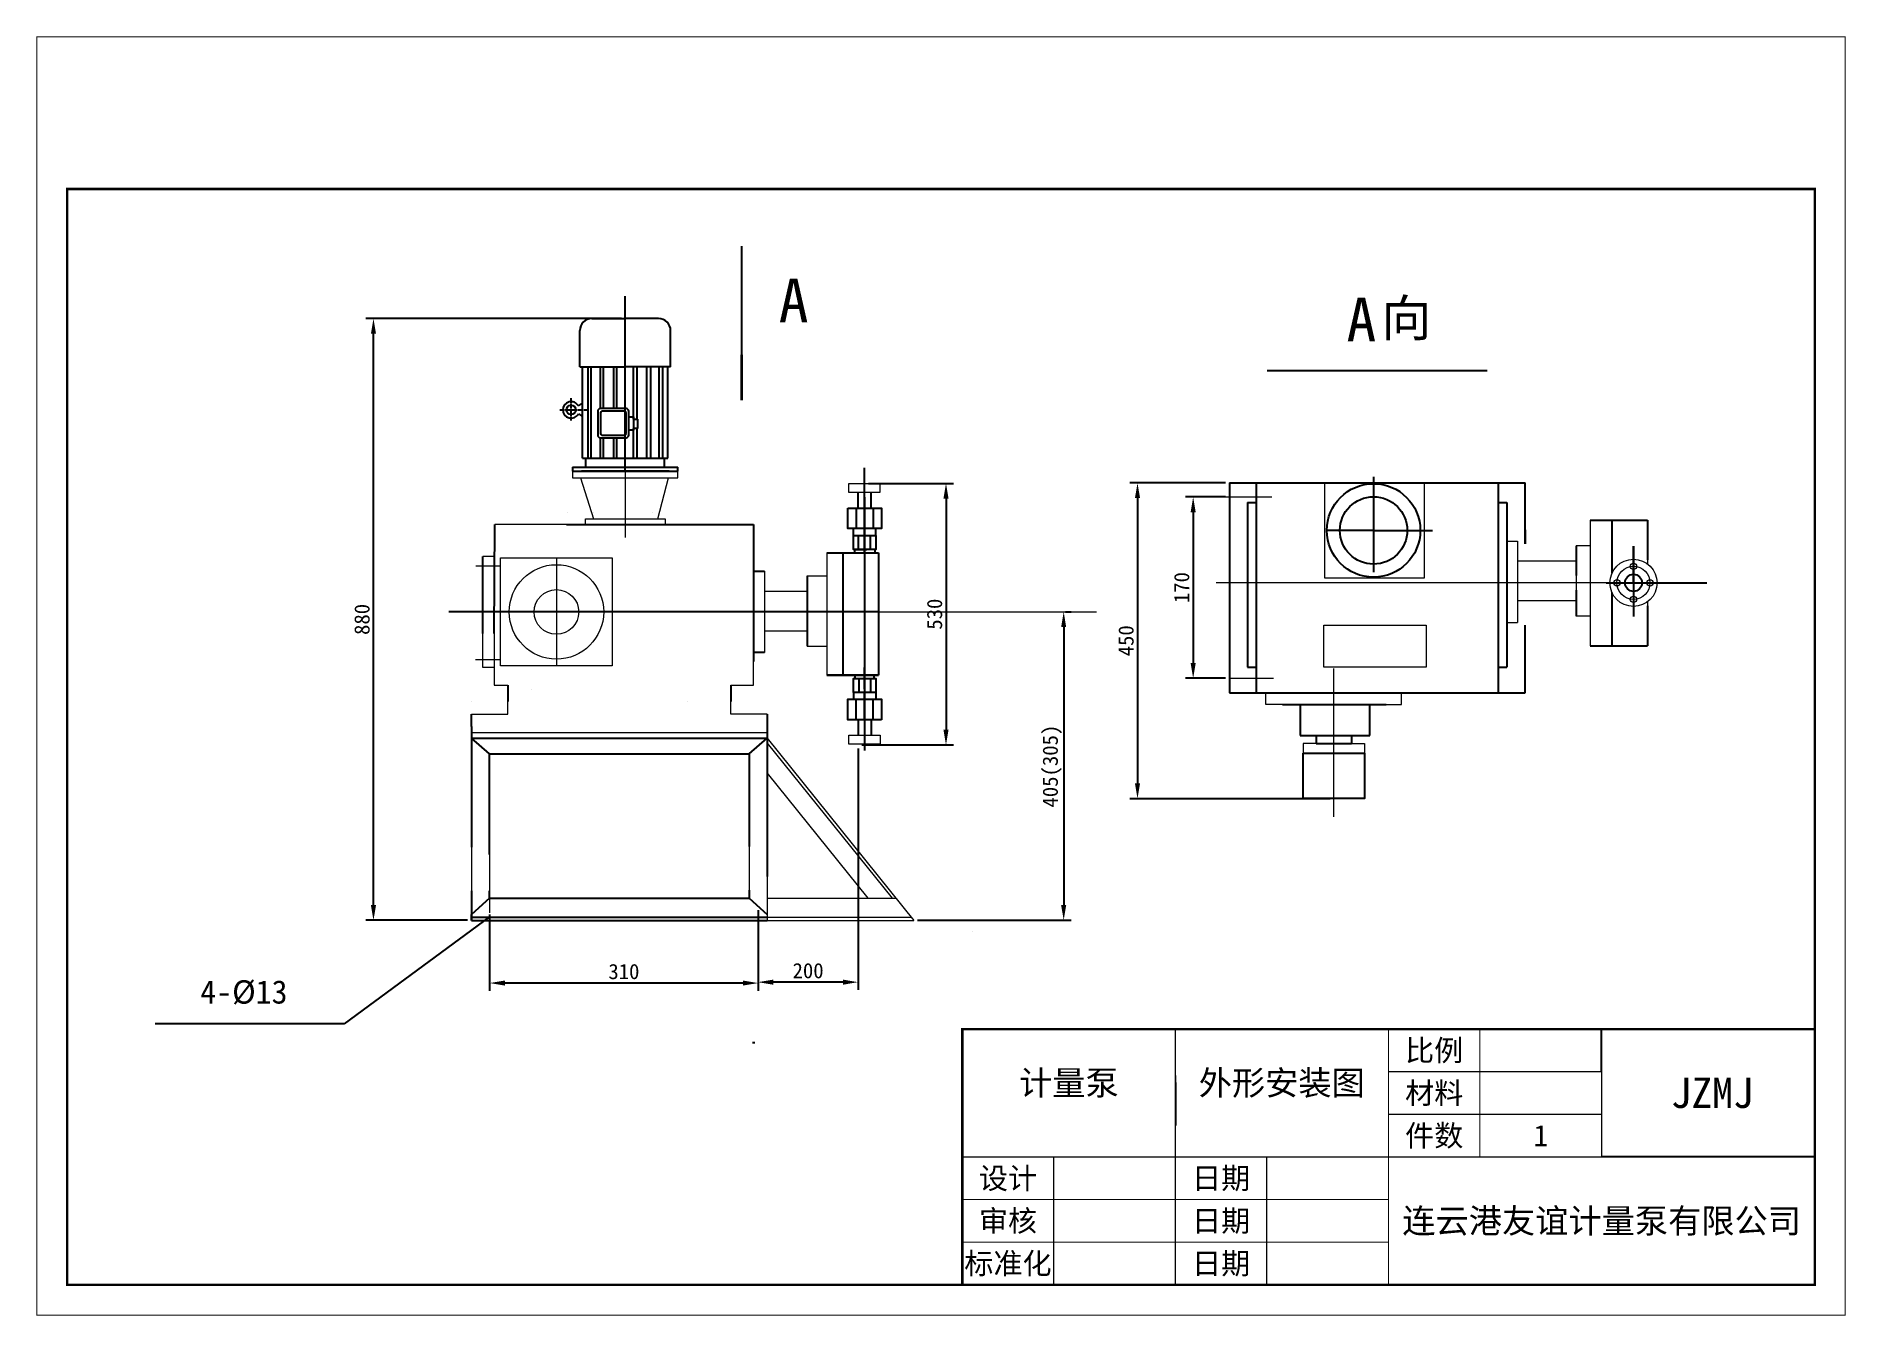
# Model space of a CAD drawing. Header units: millimetres. Extents: x 31 to 328, y 15 to 225.
import ezdxf
from ezdxf.enums import TextEntityAlignment as Align

# ---------------------------------------------------------------- set-up
doc = ezdxf.new("R2010")
doc.units = ezdxf.units.MM
doc.header["$PDMODE"] = 35
doc.linetypes.add('CENTER', pattern=[0.82, 0.7, -0.04, 0.04, -0.04])
doc.layers.add('01-轮廓线', color=7, linetype='Continuous', lineweight=35)
doc.layers.add('04-标注', color=3, linetype='Continuous', lineweight=20)
for name, color, linetype in [('05-文字', 5, 'Continuous'), ('2', 4, 'Continuous'), ('5', 1, 'CENTER')]:
    doc.layers.add(name, color=color, linetype=linetype)
doc.styles.add('S', font='SimSun.ttf')
doc.dimstyles.new('ISO-25', dxfattribs={"dimtxt": 2.5, "dimasz": 2.5, "dimexe": 1.25, "dimexo": 0.625, "dimtad": 1, "dimtxsty": 'Standard', "dimcen": 2.5, "dimadec": 0, "dimazin": 0, "dimtfac": 1, "dimtmove": 0, "dimatfit": 3, "dimfxl": 0, "dimarcsym": 0})

# ---------------------------------------------------------------- blocks, each defined once
blk = doc.blocks.new('*D9')
at = {"color": 0, "lineweight": -2}
for p, q in [((149.4, 81.79), (149.4, 68.56)), ((105.31, 75.86), (105.31, 68.56)), ((146.9, 69.81), (107.81, 69.81))]:
    blk.add_line(p, q, dxfattribs=at)
at = {"color": 0}
for points in [[(107.81, 70.23), (107.81, 69.4), (105.31, 69.81)], [(146.9, 70.23), (146.9, 69.4), (149.4, 69.81)]]:
    blk.add_solid(points, dxfattribs=at)
at = {"layer": 'Defpoints', "color": 0}
for p in [(149.4, 82.42), (105.31, 76.49), (105.31, 69.81)]:
    blk.add_point(p, dxfattribs=at)
at = {"color": 0, "insert": (127.36, 71.69), "char_height": 2.5, "attachment_point": 5}
blk.add_mtext('\\A1;310', dxfattribs=at)
blk = doc.blocks.new('*D10')
at = {"layer": '04-标注', "color": 0, "lineweight": -2}
for p, q in [((226.17, 149.66), (219.6, 149.66)), ((220.85, 147.16), (220.85, 122.37)), ((226.17, 119.87), (219.6, 119.87))]:
    blk.add_line(p, q, dxfattribs=at)
at = {"layer": '04-标注', "color": 0}
for points in [[(220.44, 147.16), (221.27, 147.16), (220.85, 149.66)], [(220.44, 122.37), (221.27, 122.37), (220.85, 119.87)]]:
    blk.add_solid(points, dxfattribs=at)
at = {"layer": 'Defpoints', "color": 0}
for p in [(226.79, 149.66), (220.85, 119.87), (226.79, 119.87)]:
    blk.add_point(p, dxfattribs=at)
at = {"layer": '04-标注', "color": 0, "insert": (218.98, 134.77), "char_height": 2.5, "attachment_point": 5, "rotation": 90}
blk.add_mtext('\\A1;170', dxfattribs=at)
blk = doc.blocks.new('*D11')
at = {"layer": '04-标注', "color": 0, "lineweight": -2}
for p, q in [((199.86, 130.78), (200.84, 130.78)), ((199.59, 128.28), (199.59, 82.62)), ((175.59, 80.12), (200.84, 80.12))]:
    blk.add_line(p, q, dxfattribs=at)
at = {"layer": '04-标注', "color": 0}
for points in [[(199.17, 128.28), (200, 128.28), (199.59, 130.78)], [(199.17, 82.62), (200, 82.62), (199.59, 80.12)]]:
    blk.add_solid(points, dxfattribs=at)
at = {"layer": 'Defpoints', "color": 0}
for p in [(199.23, 130.78), (174.96, 80.12), (199.59, 80.12)]:
    blk.add_point(p, dxfattribs=at)
at = {"layer": '04-标注', "color": 0, "insert": (197.71, 105.45), "char_height": 2.5, "attachment_point": 5, "rotation": 90}
blk.add_mtext('\\A1;405(305)', dxfattribs=at)
blk = doc.blocks.new('*D12')
at = {"layer": '04-标注', "color": 0, "lineweight": -2}
for p, q in [((126.94, 178.98), (84.98, 178.98)), ((86.23, 82.62), (86.23, 176.48)), ((101.7, 80.12), (84.98, 80.12))]:
    blk.add_line(p, q, dxfattribs=at)
at = {"layer": '04-标注', "color": 0}
for points in [[(85.81, 176.48), (86.65, 176.48), (86.23, 178.98)], [(85.81, 82.62), (86.65, 82.62), (86.23, 80.12)]]:
    blk.add_solid(points, dxfattribs=at)
at = {"layer": 'Defpoints', "color": 0}
for p in [(86.23, 178.98), (127.57, 178.98), (102.32, 80.12)]:
    blk.add_point(p, dxfattribs=at)
at = {"layer": '04-标注', "color": 0, "insert": (84.36, 129.55), "char_height": 2.5, "attachment_point": 5, "rotation": 90}
blk.add_mtext('\\A1;880', dxfattribs=at)
blk = doc.blocks.new('*D13')
at = {"layer": '04-标注', "color": 0, "lineweight": -2}
for p, q in [((226.17, 151.97), (210.46, 151.97)), ((211.71, 149.47), (211.71, 102.6)), ((243.35, 100.1), (210.46, 100.1))]:
    blk.add_line(p, q, dxfattribs=at)
at = {"layer": '04-标注', "color": 0}
for points in [[(211.29, 149.47), (212.13, 149.47), (211.71, 151.97)], [(211.29, 102.6), (212.13, 102.6), (211.71, 100.1)]]:
    blk.add_solid(points, dxfattribs=at)
at = {"layer": 'Defpoints', "color": 0}
for p in [(226.79, 151.97), (211.71, 100.1), (243.97, 100.1)]:
    blk.add_point(p, dxfattribs=at)
at = {"layer": '04-标注', "color": 0, "insert": (209.84, 126.04), "char_height": 2.5, "attachment_point": 5, "rotation": 90}
blk.add_mtext('\\A1;450', dxfattribs=at)
blk = doc.blocks.new('*D18')
at = {"color": 0, "lineweight": -2}
for p, q in [((167.52, 151.88), (181.51, 151.88)), ((180.26, 149.38), (180.26, 111.44)), ((166.44, 108.94), (181.51, 108.94))]:
    blk.add_line(p, q, dxfattribs=at)
at = {"color": 0}
for points in [[(179.84, 149.38), (180.68, 149.38), (180.26, 151.88)], [(179.84, 111.44), (180.68, 111.44), (180.26, 108.94)]]:
    blk.add_solid(points, dxfattribs=at)
at = {"layer": 'Defpoints', "color": 0}
for p in [(166.9, 151.88), (165.82, 108.94), (180.26, 108.94)]:
    blk.add_point(p, dxfattribs=at)
at = {"color": 0, "insert": (178.39, 130.41), "char_height": 2.5, "attachment_point": 5, "rotation": 90}
blk.add_mtext('\\A1;530', dxfattribs=at)
blk = doc.blocks.new('*D23')
at = {"layer": '04-标注', "color": 0, "lineweight": -2}
for p, q in [((165.82, 108.32), (165.82, 68.71)), ((149.4, 74.55), (149.4, 68.71)), ((163.32, 69.96), (151.9, 69.96))]:
    blk.add_line(p, q, dxfattribs=at)
at = {"layer": '04-标注', "color": 0}
for points in [[(151.9, 70.38), (151.9, 69.54), (149.4, 69.96)], [(163.32, 70.38), (163.32, 69.54), (165.82, 69.96)]]:
    blk.add_solid(points, dxfattribs=at)
at = {"layer": 'Defpoints', "color": 0}
for p in [(165.82, 108.94), (149.4, 75.18), (149.4, 69.96)]:
    blk.add_point(p, dxfattribs=at)
at = {"layer": '04-标注', "color": 0, "insert": (157.61, 71.83), "char_height": 2.5, "attachment_point": 5}
blk.add_mtext('\\A1;200', dxfattribs=at)

msp = doc.modelspace()

# ---------------------------------------------------------------- linework, layer by layer
at = {"color": 0}
for p, q in [((146.671, 190.87), (146.671, 173.017)), ((127.57, 153.876), (127.57, 182.637)), ((233.028, 170.414), (269.134, 170.414)), ((118.897, 154.57), (118.897, 153.876)), ((136.242, 153.876), (136.242, 154.57)), ((134.77, 153.876), (120.37, 153.876)), ((166.897, 140.511), (166.897, 154.425)), ((166.897, 147.843), (166.897, 152.887)), ((226.793, 151.972), (226.793, 117.491)), ((226.793, 151.972), (270.938, 151.972)), ((231.222, 151.972), (231.222, 117.491)), ((250.478, 152.948), (250.478, 137.334)), ((264.311, 151.972), (275.367, 151.972)), ((270.938, 151.972), (270.938, 117.491)), ((275.367, 141.941), (275.367, 151.972)), ((165.817, 147.843), (165.817, 150.412)), ((166.897, 149.638), (166.897, 111.927)), ((167.977, 147.843), (167.977, 150.412)), ((229.782, 148.762), (229.782, 121.708)), ((229.782, 148.762), (229.782, 121.708)), ((229.782, 148.762), (231.222, 148.762)), ((229.782, 148.762), (229.782, 121.708)), ((270.938, 148.762), (272.378, 148.762)), ((272.378, 148.762), (272.378, 121.708)), ((118.161, 147.033), (118.161, 147.033)), ((122.321, 147.033), (122.321, 147.033)), ((122.321, 147.033), (122.321, 147.033)), ((131.986, 147.033), (131.986, 147.033)), ((131.986, 147.033), (131.986, 147.033)), ((165.575, 144.471), (165.575, 147.843)), ((166.897, 147.843), (166.897, 143.347)), ((168.368, 144.471), (168.368, 147.843)), ((286.071, 145.869), (293.435, 145.869)), ((289.604, 145.869), (289.604, 137.139)), ((291.451, 145.869), (295.463, 145.869)), ((295.463, 145.869), (295.463, 140.01)), ((106.059, 127.245), (106.141, 145.158)), ((117.922, 145.128), (137.217, 145.128)), ((127.731, 145.128), (148.655, 145.128)), ((148.655, 145.128), (148.655, 128.365)), ((148.655, 145.128), (148.655, 143.208)), ((165.076, 143.347), (165.076, 144.471)), ((165.852, 143.347), (165.852, 141.046)), ((166.897, 144.222), (166.897, 117.342)), ((166.897, 142.812), (166.897, 139.28)), ((167.78, 143.347), (167.78, 141.046)), ((168.718, 143.347), (168.718, 144.471)), ((250.478, 144.165), (242.798, 144.165)), ((250.478, 144.165), (260.157, 144.165)), ((275.367, 144.242), (275.367, 141.941)), ((104.191, 127.245), (104.191, 139.907)), ((160.694, 140.511), (169.196, 140.511)), ((160.694, 140.511), (169.196, 140.511)), ((163.337, 140.511), (163.337, 120.397)), ((165.232, 141.046), (165.232, 140.511)), ((165.364, 141.046), (167.284, 141.046)), ((168.591, 141.046), (168.591, 140.511)), ((169.196, 140.511), (169.196, 120.397)), ((283.744, 141.648), (283.744, 136.757)), ((293.164, 135.549), (293.164, 141.59)), ((293.164, 141.59), (293.164, 130.052)), ((295.463, 140.671), (295.463, 139.32)), ((148.655, 139.377), (148.655, 122.614)), ((148.655, 139.377), (148.655, 137.457)), ((148.655, 137.457), (150.466, 137.457)), ((157.477, 136.706), (157.477, 125.159)), ((283.744, 134.34), (283.744, 130.1)), ((288.689, 135.549), (297.638, 135.548)), ((289.604, 133.963), (289.604, 125.229)), ((295.803, 135.549), (305.208, 135.549)), ((169.206, 130.782), (98.586, 130.782)), ((295.463, 131.786), (295.463, 129.217)), ((295.463, 131.087), (295.463, 125.229)), ((275.367, 117.491), (275.367, 128.591)), ((286.071, 125.229), (293.435, 125.229)), ((291.451, 125.229), (295.463, 125.229)), ((150.466, 124.107), (148.655, 124.107)), ((169.196, 120.397), (160.694, 120.397)), ((160.694, 120.397), (169.196, 120.397)), ((165.35, 119.862), (165.35, 120.397)), ((166.013, 117.56), (166.013, 119.862)), ((166.897, 118.096), (166.897, 121.628)), ((167.941, 117.56), (167.941, 119.862)), ((168.466, 119.862), (168.466, 120.397)), ((229.782, 121.708), (231.222, 121.708)), ((270.938, 121.708), (272.378, 121.708)), ((102.322, 116.044), (102.322, 116.044)), ((108.301, 118.747), (108.301, 116.044)), ((112.108, 117.964), (112.108, 117.964)), ((137.819, 116.044), (137.819, 116.044)), ((144.919, 118.747), (144.919, 116.044)), ((165.076, 117.56), (165.076, 116.436)), ((165.426, 116.436), (165.426, 113.065)), ((166.897, 113.065), (166.897, 117.56)), ((168.218, 116.436), (168.218, 113.065)), ((168.718, 117.56), (168.718, 116.436)), ((226.793, 117.491), (270.938, 117.491)), ((235.536, 117.491), (235.536, 117.491)), ((270.938, 117.491), (275.367, 117.491)), ((102.322, 111.936), (102.322, 113.99)), ((150.897, 113.99), (150.897, 111.936)), ((150.897, 113.99), (150.897, 110.016)), ((165.817, 113.065), (165.817, 110.438)), ((166.897, 113.065), (166.897, 108.02)), ((167.977, 113.065), (167.977, 110.438)), ((235.536, 115.571), (252.562, 115.571)), ((238.419, 115.571), (238.419, 113.677)), ((238.419, 113.677), (238.419, 110.469)), ((249.867, 110.469), (249.867, 115.571)), ((102.322, 111.936), (102.322, 110.016)), ((102.322, 111.75), (102.322, 92.148)), ((102.322, 110.016), (150.897, 110.016)), ((105.312, 107.456), (102.322, 110.016)), ((147.908, 107.456), (150.897, 110.016)), ((150.897, 110.016), (150.897, 87.294)), ((238.419, 110.469), (249.867, 110.469)), ((241.073, 110.469), (241.073, 109.178)), ((246.833, 110.469), (246.833, 109.178)), ((105.312, 90.934), (105.312, 107.456)), ((105.312, 107.456), (147.908, 107.456)), ((147.908, 107.456), (147.907, 92.235)), ((241.073, 109.178), (246.833, 109.178)), ((102.322, 84.971), (102.322, 80.117)), ((105.312, 83.757), (102.322, 81.077)), ((105.312, 83.757), (105.312, 84.971)), ((105.312, 83.757), (147.907, 83.757)), ((147.907, 85.058), (147.907, 83.757)), ((147.907, 83.757), (150.897, 81.077)), ((105.305, 80.679), (81.391, 63.13)), ((102.322, 80.117), (102.322, 81.077)), ((102.322, 80.617), (150.897, 80.617)), ((105.312, 81.077), (105.312, 71.903)), ((102.322, 80.117), (150.897, 80.117)), ((184.654, 78.349), (184.654, 78.349)), ((81.391, 63.13), (50.378, 63.13)), ((148.852, 60.007), (148.478, 60.007))]:
    msp.add_line(p, q, dxfattribs=at)
for points, const_width in [([(30.938, 15.253), (327.938, 15.253), (327.938, 225.253), (30.938, 225.253)], 0.2), ([(35.938, 20.253), (322.938, 20.253), (322.938, 200.253), (35.938, 200.253)], 0.4), ([(182.938, 20.253), (322.938, 20.253), (322.938, 62.253), (182.938, 62.253)], 0.4)]:
    msp.add_lwpolyline(points, close=True, dxfattribs=dict(const_width=const_width))
for points in [[(164.138, 147.843), (169.655, 147.843), (169.655, 144.471), (164.138, 144.471)], [(165.076, 143.347), (168.718, 143.347), (168.718, 141.046), (165.076, 141.046)], [(168.718, 117.56), (165.076, 117.56), (165.076, 119.862), (168.718, 119.862)], [(169.655, 113.065), (164.138, 113.065), (164.138, 116.436), (169.655, 116.436)], [(238.933, 107.588), (249.015, 107.588), (249.015, 100.104), (238.933, 100.104)]]:
    msp.add_lwpolyline(points, close=True, dxfattribs=at)
msp.add_lwpolyline([(217.938, 62.253, 0.2, 0.2, 0), (217.938, 20.253, 0.2, 0.2, 0)], format="xyseb")
at = {"const_width": 0.2}
for points in [[(252.938, 62.253), (252.938, 20.253)], [(267.938, 62.253), (267.938, 41.253)], [(287.938, 62.253), (287.938, 41.253)], [(287.938, 55.253), (252.938, 55.253)], [(287.938, 48.253), (252.938, 48.253)], [(322.938, 41.253), (182.938, 41.253)], [(197.938, 41.253), (197.938, 20.253)], [(232.938, 41.253), (232.938, 20.253)], [(252.938, 34.253), (182.938, 34.253)], [(252.938, 27.253), (182.938, 27.253)]]:
    msp.add_lwpolyline(points, dxfattribs=at)
at = {"color": 0}
for centre, radius in [((250.478, 144.165), 7.68), ((250.478, 144.165), 5.534), ((250.478, 144.165), 5.534), ((293.164, 135.553), 1.409)]:
    msp.add_circle(centre, radius, dxfattribs=at)
at = {"layer": '01-轮廓线', "color": 0}
msp.add_line((146.671, 173.017), (146.671, 165.578), dxfattribs=at)
at = {"layer": '04-标注'}
msp.add_line((322.938, 200.253), (322.938, 200.253), dxfattribs=at)
at = {"layer": '04-标注', "color": 0}
for p, q in [((118.897, 153.876), (118.897, 152.828)), ((118.897, 152.828), (136.242, 152.828)), ((120.23, 152.828), (122.388, 146.069)), ((127.57, 153.876), (127.57, 142.99)), ((132.958, 146.069), (134.676, 152.828)), ((136.242, 152.828), (136.242, 153.876)), ((242.412, 151.972), (242.412, 136.358)), ((258.82, 136.358), (258.82, 151.972)), ((226.168, 149.66), (233.791, 149.66)), ((121.026, 145.128), (121.026, 146.069)), ((121.026, 146.069), (134.11, 146.069)), ((134.11, 146.069), (134.11, 145.128)), ((286.071, 145.869), (286.071, 125.229)), ((117.922, 145.128), (106.141, 145.128)), ((106.117, 139.907), (104.191, 139.907)), ((160.694, 140.511), (160.694, 120.397)), ((272.548, 142.399), (274.102, 142.399)), ((274.102, 142.399), (274.102, 129.049)), ((286.071, 141.648), (283.744, 141.648)), ((295.463, 139.995), (295.463, 138.666)), ((103.051, 138.334), (107.117, 138.334)), ((116.284, 139.64), (116.284, 121.925)), ((150.466, 137.457), (150.466, 124.107)), ((283.744, 139.143), (274.102, 139.143)), ((283.744, 136.757), (283.744, 132.605)), ((150.466, 134.201), (157.477, 134.201)), ((157.477, 136.706), (160.694, 136.706)), ((290.201, 135.549), (224.644, 135.549)), ((242.412, 136.358), (258.82, 136.358)), ((125.452, 130.782), (99.521, 130.782)), ((125.452, 130.782), (204.984, 130.782)), ((283.744, 132.605), (274.102, 132.605)), ((295.463, 132.431), (295.463, 131.087)), ((148.655, 121.644), (148.655, 128.365)), ((272.548, 129.049), (274.102, 129.049)), ((286.071, 130.1), (283.744, 130.1)), ((104.191, 121.644), (104.191, 127.245)), ((106.059, 127.245), (106.059, 121.644)), ((150.466, 127.663), (157.477, 127.663)), ((157.477, 125.159), (160.694, 125.159)), ((102.962, 122.982), (107.117, 122.982)), ((106.059, 121.644), (104.191, 121.644)), ((106.059, 121.644), (106.059, 118.747)), ((148.655, 118.747), (148.655, 121.644)), ((226.793, 119.874), (234.051, 119.874)), ((243.974, 97.141), (243.974, 121.48)), ((106.059, 118.747), (108.301, 118.747)), ((108.301, 113.99), (108.301, 116.044)), ((144.919, 118.747), (148.655, 118.747)), ((144.919, 113.99), (144.919, 116.044)), ((232.806, 115.571), (232.806, 117.491)), ((255.042, 115.571), (255.042, 117.491)), ((102.322, 113.99), (108.301, 113.99)), ((150.897, 113.99), (144.919, 113.99)), ((235.536, 115.571), (232.806, 115.571)), ((252.562, 115.571), (255.042, 115.571)), ((102.322, 110.976), (150.897, 110.976)), ((150.897, 110.016), (174.964, 80.117)), ((150.897, 109.219), (171.392, 83.757)), ((241.073, 109.178), (238.933, 109.178)), ((238.933, 109.178), (238.933, 107.588)), ((246.833, 109.178), (249.015, 109.178)), ((249.015, 109.178), (249.015, 107.588)), ((150.897, 104.275), (167.413, 83.757)), ((102.322, 92.148), (102.322, 81.33)), ((147.907, 92.235), (147.907, 83.757)), ((105.312, 90.934), (105.312, 81.33)), ((150.897, 90.934), (150.897, 80.117)), ((150.897, 83.757), (172.034, 83.757)), ((150.897, 80.617), (174.562, 80.617)), ((150.897, 80.117), (174.964, 80.117)), ((182.938, 62.253), (182.938, 62.253)), ((182.938, 62.253), (182.938, 54.628)), ((217.938, 54.628), (217.938, 49.936)), ((217.938, 54.628), (217.938, 46.398)), ((217.938, 49.936), (217.938, 46.398)), ((252.938, 41.253), (267.938, 41.253)), ((252.938, 41.253), (267.938, 41.253))]:
    msp.add_line(p, q, dxfattribs=at)
for points in [[(164.276, 151.88), (169.418, 151.88), (169.418, 150.412), (164.276, 150.412)], [(107.117, 139.64), (125.452, 139.64), (125.452, 121.925), (107.117, 121.925)], [(242.331, 128.612), (259.117, 128.612), (259.117, 121.684), (242.331, 121.684)], [(164.326, 110.543), (169.467, 110.543), (169.467, 109.075), (164.326, 109.075)]]:
    msp.add_lwpolyline(points, close=True, dxfattribs=at)
for centre, radius in [((116.284, 130.782), 7.758), ((293.164, 135.549), 3.874), ((293.164, 135.553), 2.715), ((293.164, 138.267), 0.516), ((116.284, 130.782), 3.666), ((290.449, 135.549), 0.516), ((295.878, 135.548), 0.516), ((293.164, 132.838), 0.516)]:
    msp.add_circle(centre, radius, dxfattribs=at)
at = {"layer": '05-文字', "color": 0}
for p, q in [((287.938, 55.253), (287.938, 62.253)), ((217.938, 53.473), (217.938, 46.398)), ((322.938, 41.253), (287.938, 41.253))]:
    msp.add_line(p, q, dxfattribs=at)
at = {"layer": '2', "color": 0}
for p, q in [((122.097, 178.98), (127.57, 178.98)), ((133.042, 178.98), (127.57, 178.98)), ((120.113, 171.026), (120.113, 176.996)), ((135.027, 171.026), (135.027, 176.996)), ((120.113, 171.026), (127.57, 171.026)), ((120.546, 156.041), (120.546, 171.026)), ((121.435, 171.026), (121.435, 156.041)), ((121.983, 156.041), (121.983, 171.026)), ((123.437, 171.026), (123.437, 164.174)), ((123.986, 164.177), (123.986, 171.026)), ((125.664, 171.026), (125.664, 164.177)), ((126.213, 164.177), (126.213, 171.026)), ((135.027, 171.026), (127.57, 171.026)), ((128.926, 162.435), (128.926, 171.026)), ((129.475, 171.026), (129.475, 162.435)), ((131.153, 156.041), (131.153, 171.026)), ((131.702, 171.026), (131.702, 156.041)), ((133.156, 156.041), (133.156, 171.026)), ((133.705, 171.026), (133.705, 156.041)), ((134.593, 156.041), (134.593, 171.026)), ((119.881, 164.613), (120.546, 165.046)), ((123.057, 163.744), (123.057, 159.829)), ((127.721, 164.177), (123.49, 164.177)), ((123.49, 163.484), (123.49, 160.089)), ((127.461, 163.744), (123.751, 163.744)), ((127.721, 160.089), (127.721, 163.484)), ((128.155, 159.829), (128.155, 163.744)), ((119.881, 163.306), (120.546, 162.872)), ((128.155, 162.827), (128.914, 162.827)), ((128.914, 160.641), (128.155, 160.641)), ((128.914, 162.827), (128.914, 160.641)), ((128.914, 162.435), (129.617, 162.435)), ((129.617, 160.935), (128.914, 160.935)), ((128.926, 156.041), (128.926, 160.935)), ((129.475, 160.935), (129.475, 156.041)), ((129.617, 162.435), (129.617, 160.935)), ((123.437, 159.399), (123.437, 156.041)), ((123.49, 159.395), (127.721, 159.395)), ((123.751, 159.829), (127.461, 159.829)), ((123.986, 156.041), (123.986, 159.395)), ((125.664, 159.356), (125.664, 156.041)), ((126.213, 156.041), (126.213, 159.356)), ((118.897, 154.57), (136.242, 154.57)), ((120.546, 156.041), (134.593, 156.041)), ((121.115, 154.57), (121.115, 156.041)), ((134.025, 154.57), (134.025, 156.041)), ((118.897, 153.876), (136.242, 153.876))]:
    msp.add_line(p, q, dxfattribs=at)
msp.add_circle((118.685, 163.959), 0.768, dxfattribs=at)
for centre, radius, start, end in [((122.097, 176.996), 1.984, 90, 180), ((133.042, 176.996), 1.984, 0, 90), ((118.685, 163.959), 1.362, 28.65939, 331.34061), ((123.49, 163.744), 0.434, 90, 180), ((123.751, 163.484), 0.26, 90, 180), ((127.461, 163.484), 0.26, 360, 90), ((127.721, 163.744), 0.434, 0, 90), ((123.49, 159.829), 0.434, 180, 270), ((123.751, 160.089), 0.26, 180, 270), ((127.461, 160.089), 0.26, 270, 360), ((127.721, 159.829), 0.434, 270, 0)]:
    msp.add_arc(centre, radius, start, end, dxfattribs=at)
at = {"layer": '5', "color": 0}
for p, q in [((116.836, 163.959), (121.534, 163.959)), ((118.685, 162.198), (118.685, 165.874))]:
    msp.add_line(p, q, dxfattribs=at)

# ---------------------------------------------------------------- texts
at = {"color": 0, "style": 'S'}
for s, height, p in [('A', 7.2, (155.232, 181.944)), ('A', 7.2, (248.48, 178.803)), ('向', 6, (255.868, 179.059)), ('4-%%C13', 3.84, (64.95, 68.357))]:
    msp.add_text(s, height=height, dxfattribs=at).set_placement(p, align=Align.MIDDLE_CENTER)
at = {"style": 'S'}
for s, height, p in [('比例', 3.5, (260.438, 58.753)), ('材料', 3.5, (260.438, 51.753)), ('件数', 3.5, (260.438, 44.753)), ('设计', 3.5, (190.438, 37.753)), ('日期', 3.5, (225.438, 37.753)), ('审核', 3.5, (190.438, 30.753)), ('日期', 3.5, (225.438, 30.753)), ('连云港友谊计量泵有限公司', 4, (287.938, 30.753)), ('标准化', 3.5, (190.438, 23.753)), ('日期', 3.5, (225.438, 23.753))]:
    msp.add_text(s, height=height, dxfattribs=at).set_placement(p, align=Align.MIDDLE_CENTER)
at = {"layer": '04-标注', "color": 0, "style": 'S'}
for s, height, p in [('计量泵', 4, (200.438, 53.417)), ('外形安装图', 4, (235.406, 53.417)), ('JZMJ', 5, (306.099, 51.799)), ('1', 3.5, (277.938, 44.753))]:
    msp.add_text(s, height=height, dxfattribs=at).set_placement(p, align=Align.MIDDLE_CENTER)

# ---------------------------------------------------------------- dimensions: what is measured, and where the dimension line sits
at = {"color": 0}
dim = msp.add_linear_dim(base=(180.26, 108.942), p1=(166.897, 151.88), p2=(165.817, 108.942), angle=90, text='530', dimstyle='ISO-25', override={"dimtp": -0.009, "dimtm": 0.034, "dimtfac": 0.5, "dimtolj": 1}, dxfattribs=at)
dim.commit()
dim.dimension.update_dxf_attribs({"geometry": '*D18', "text_midpoint": (178.385, 130.411)})
dim = msp.add_linear_dim(base=(105.312, 69.815), p1=(149.402, 82.417), p2=(105.312, 76.49), text='310', dimstyle='ISO-25', override={"dimtp": -0.009, "dimtm": 0.034, "dimtfac": 0.5, "dimtolj": 1}, dxfattribs=at)
dim.commit()
dim.dimension.update_dxf_attribs({"geometry": '*D9', "text_midpoint": (127.357, 71.69)})
at = {"layer": '04-标注', "color": 0}
for base, p1, p2, text, picture, middle in [((86.231, 178.98), (102.322, 80.117), (127.57, 178.98), '880', '*D12', (84.356, 129.549)), ((211.711, 100.104), (226.793, 151.972), (243.974, 100.104), '450', '*D13', (209.836, 126.038)), ((220.855, 119.874), (226.793, 149.66), (226.793, 119.874), '170', '*D10', (218.98, 134.767)), ((199.587, 80.117), (199.233, 130.782), (174.964, 80.117), '405(305)', '*D11', (197.712, 105.45))]:
    dim = msp.add_linear_dim(base=base, p1=p1, p2=p2, angle=90, text=text, dimstyle='ISO-25', override={"dimtp": -0.009, "dimtm": 0.034, "dimtfac": 0.5, "dimtolj": 1}, dxfattribs=at)
    dim.commit()
    dim.dimension.update_dxf_attribs({"geometry": picture, "text_midpoint": middle})
dim = msp.add_linear_dim(base=(149.402, 69.96), p1=(165.817, 108.942), p2=(149.402, 75.178), text='200', dimstyle='ISO-25', override={"dimtp": -0.009, "dimtm": 0.034, "dimtfac": 0.5, "dimtolj": 1}, dxfattribs=at)
dim.commit()
dim.dimension.update_dxf_attribs({"geometry": '*D23', "text_midpoint": (157.609, 71.835)})

doc.saveas('drawing.dxf')
